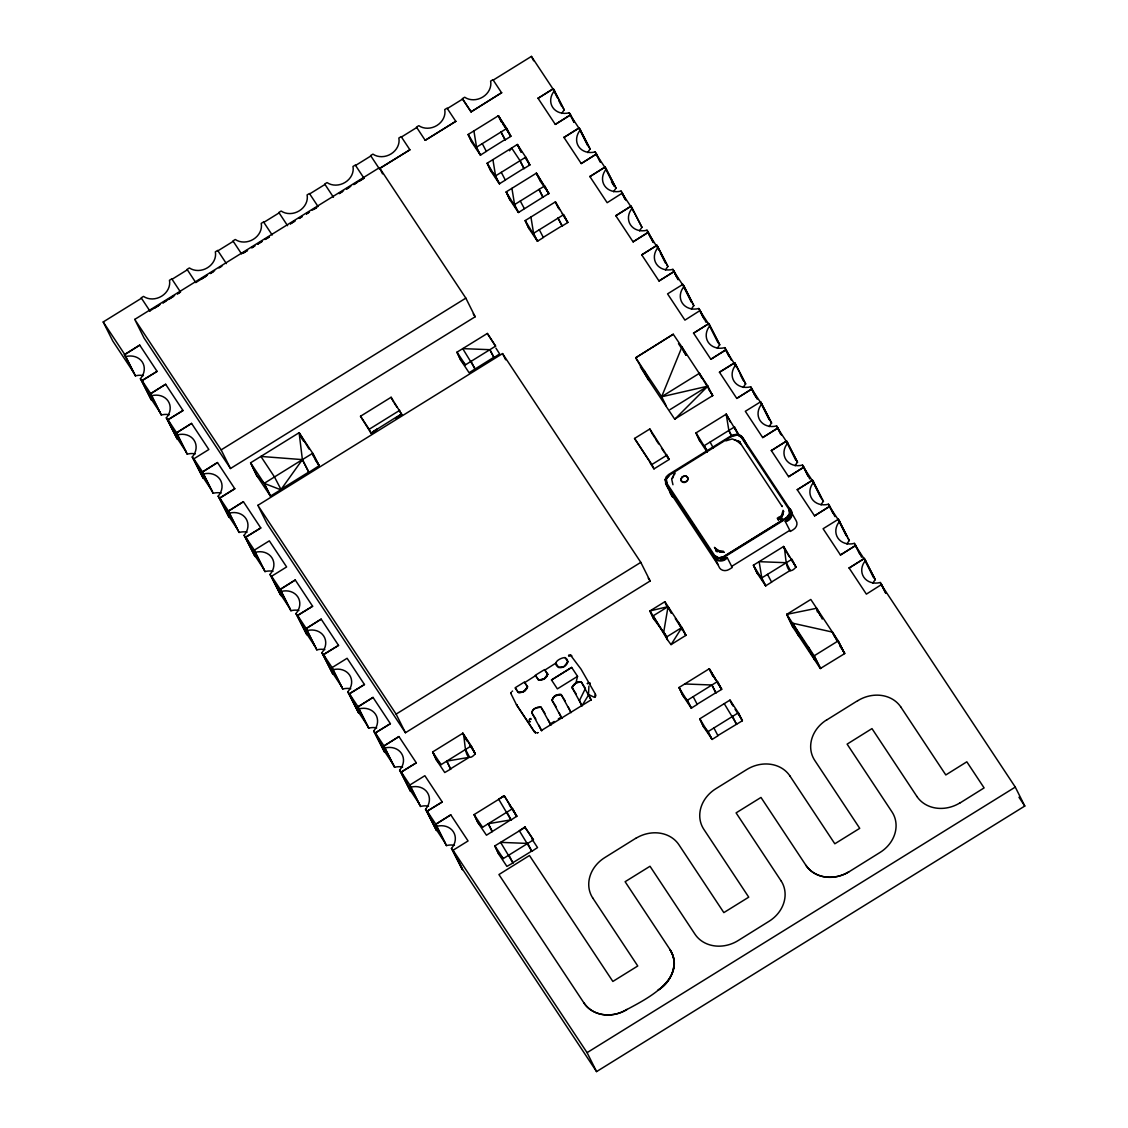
<?xml version="1.0" encoding="UTF-8"?>
<svg xmlns="http://www.w3.org/2000/svg" width="1128" height="1128" viewBox="0 0 1128 1128"><rect width="100%" height="100%" fill="white"/><g stroke="black" fill="none" stroke-linecap="round" stroke-linejoin="round"><path stroke-width="1.5" d="M581.258 704.704L582.062 705.832L572.15 687.713L572.46 686.656L576.563 682.51L581.329 682.017L591.241 700.15L588.52 694.51L588.886 686.162M524.605 682.651L535.56 675.63L538.535 679.958L543.893 679.155L547.714 674.262L544.556 669.595L535.335 675.249L538.535 679.958M525.197 157.751L529.836 164.956L523.9 168.636L520.036 160.698L511.647 148.022L487.183 163.179L490.92 171.16L499.337 183.793L505.358 180.127L501.297 172.344L525.761 157.173L517.357 144.469L511.647 148.022L509.56 150.785M542.751 197.273L518.443 212.515L509.926 199.867L506.19 191.873L536.378 173.176L548.842 193.494L542.751 197.273L539.043 189.405L544.768 185.866L548.744 193.819M492.146 831.745L488.255 823.736L510.631 819.915L486.464 835.213L477.863 822.566L474.127 814.585L504.301 795.875L516.779 816.193L511.026 820.028L498.646 799.146L504.301 795.875L516.751 816.122L509.377 804.983M783.086 510.307L781.619 515.256L777.728 519.148M538.958 725.233L541.68 730.874L531.824 712.84L532.12 711.796A7.205 6.331 -26.1 0 1 534.771 708.398L540.961 707.059L550.873 725.191L550.055 724.049L554.186 721.483M653.69 618.934L649.954 610.939L668.044 606.624L663.772 631.821L667.508 639.816L671.019 644.624L685.909 635.346L681.876 627.492L664.843 601.732L649.954 610.939L653.69 618.934L667 636.714L681.876 627.492L685.782 635.487M503.271 858.591L494.868 845.887L498.604 853.882L506.895 866.403L513.014 862.934L500.592 842.362L527.735 843.434L531.852 851.302L519.331 830.73L524.774 827.12L533.445 839.881L503.271 858.591L498.604 853.882L494.868 845.887L525.31 827.205M572.46 686.656L575.985 682.849L577.536 676.292L571.656 667.423L551.479 679.944L557.373 688.87L577.564 676.349M518.344 692.479L515.158 687.77L524.323 682.087L524.844 682.722L527.523 686.783L523.716 691.675L518.344 692.479L515.425 688.334M558.712 667.438C550.605 662.672 561.462 657.328 565.17 657.624C571.699 661.91 564 669.017 558.712 667.438L555.794 663.137L544.796 670.131M518.302 692.395C522.208 693.339 526.72 690.717 527.481 686.698L524.562 682.468M547.207 675.714L547.672 674.191C546.897 678.21 542.399 680.818 538.493 679.874M558.318 718.931L561.067 717.225L561.871 718.353L551.973 700.234L553.721 696.892L556.386 695.017L561.152 694.538L571.064 712.67L568.329 707.03M527.03 688.235L527.523 686.783M556.062 706.65L551.973 700.234C552.903 696.286 557.26 693.579 561.18 694.622L565.156 700.883M572.192 687.798C572.968 683.779 577.451 681.058 581.371 682.102L585.418 688.447L579.51 700.46M567.849 661.671L564.042 666.577L558.67 667.353M495.587 346.141L487.352 333.451L456.995 352.162L460.732 360.142L469.079 372.719L475.184 368.941L462.72 348.623L489.862 349.694L495.587 346.141L487.352 333.451M665.971 479.287L665.605 483.743L672.711 497.152L670.991 494.543A7.205 6.246 -26.6 0 1 670.074 491.427M551.973 700.234L554.44 696.3L560.08 694.453M572.686 686.317L572.15 687.713L576.253 694.129M666.31 406.038L661.642 396.718L681.932 347.015L673.261 334.24L635.713 357.759L648.544 379.868L674.685 419.137L712.699 395.618L699.402 373.396L707.848 386.157L712.572 395.759M672.457 478.498L673.529 476.072M640.38 366.896L648.544 379.868L644.13 370.477L635.713 357.759L673.275 334.24M527.171 687.756L524.506 691.111L519.444 692.634M547.362 675.235L544.697 678.591L539.635 680.114M788.401 518.88L789.67 516.85L785.314 521.545L790.361 531.471L793.421 529.568A7.205 6.246 -26.6 0 0 796.072 520.558L789.304 508.657A10.293 8.925 -26.6 0 1 790.46 512.14M511.28 692.395L510.913 693.142L511.393 692.239M674.896 472.717L671.639 479.005L672.951 484.73M582.02 705.649L588.689 694.777M671.104 644.581L681.876 627.492M319.097 466.005L312.696 453.259L302.389 459.618L280.872 489.721L270.438 496.094L256.747 475.607L250.599 462.804L299.117 432.715L312.696 453.259L319.196 465.681L308.846 472.364L302.389 459.618L299.117 432.715L309.142 449.156M787.118 520.234L787.682 519.444L785.497 521.221C790.7 519.5 793.76 512.761 789.29 508.615L790.573 512.577M567.765 222.526L555.385 201.884L525.211 220.566L528.933 228.575L537.45 241.223L543.386 237.543L539.311 229.745L563.774 214.588L567.68 222.583L562.181 225.995L558.05 218.113L562.181 225.995M738.558 434.844L726.192 414.202L696.004 432.898L699.741 440.893L707.115 452.018M795.973 567.13L783.593 546.502L753.405 565.198L757.142 573.179L765.658 585.841L771.594 582.161L767.519 574.364L791.983 559.206L795.889 567.187C784.143 580.708 786.428 550.154 783.593 546.502L786.907 552.678M721.61 689.419L709.244 668.777L679.056 687.488L682.792 695.468L691.295 708.13L697.245 704.436L693.17 696.653L717.634 681.467L721.539 689.476L715.772 692.944L711.909 685.006L684.781 683.963M844.618 653.634L838.217 640.887L810.806 599.461L786.752 614.365L792.899 627.182L820.338 668.523L844.618 653.634L838.217 640.887L814.162 655.805L814.501 659.809M529.37 719.692L530.597 718.55L531.147 719.41M529.37 719.706L530.597 718.55M674.022 474.803L674.896 473.83M674.953 419.08L707.848 386.157L661.699 396.774L644.13 370.477L649.023 379.939M450.678 769.113L446.787 761.104L471.222 745.932L462.847 733.242L432.659 751.953L436.395 759.934L444.742 772.525L450.678 769.113L446.787 761.104L441.062 764.657L436.395 759.934L432.659 751.953L441.062 764.657M475.142 753.941L471.222 745.932L475.142 753.941C463.425 767.35 465.652 736.965 462.847 733.242L475.269 753.49L469.741 745.143M742.28 720.792L738.361 712.797L729.971 700.093L699.797 718.804L703.534 726.784L712.135 739.446L717.972 735.752L713.911 727.969L738.361 712.797L742.28 720.792L717.944 735.512M510.66 136.46L506.74 128.451L498.364 115.761L468.176 134.458L471.913 142.452L480.415 155.114L486.351 151.42L482.291 143.637L506.74 128.451L510.66 136.46L505.161 139.872L501.029 131.99L505.161 139.872M667.776 476.904L668.904 476.058M777.22 518.302L778.884 517.061M669.045 475.198L666.028 479.329L666.718 483.08L714.842 555.78L718.071 557.951L723.217 557.035L786.836 517.583L789.586 514.34L789.163 509.687L741.04 436.987L738.262 434.929L732.664 435.732L669.13 475.353L666.38 478.582L666.803 483.235M682.228 476.806L685.359 475.903L687.474 477.186M503.412 796.199L502.03 797.144L503.878 795.903M377.034 429.091L372.226 432.25L395.378 417.712L400.355 414.808L395.801 418.446L401.906 414.653L391.106 397.267L360.509 416.246L371.324 433.631L377.203 429.345M371.324 433.631L369.152 429.289L399.735 410.324M707.312 451.849L704.394 445.602L734.582 426.906L738.487 434.9M691.563 708.074L679.056 687.488L682.764 695.398L687.46 700.206L693.17 696.653M712.304 739.39L699.797 718.804L703.534 726.784L708.201 731.522L713.911 727.969M134.317 373.537L112.715 340.91L103.212 321.959L141.451 298.257M172.034 279.279L187.333 269.803M217.916 250.825L233.214 241.35M263.797 222.371L279.095 212.896M309.678 193.917L324.963 184.442M355.56 165.463L370.844 155.988M401.427 137.024L416.726 127.534M447.308 108.57L462.607 99.081L471.067 111.869L501.579 92.736L471.067 111.869M493.19 80.116L531.429 56.4L553.03 89.013L557.401 97.769M134.74 319.407L379.431 167.663L465.836 298.13L475.17 316.771L230.479 468.515L144.074 338.047L134.74 319.407L221.144 449.889L230.479 468.515M149.841 310.877L160.035 304.56M162.954 302.741L174.6 295.522M177.505 293.717L180.424 291.912M207.369 275.204L195.793 282.578L187.079 269.38L189.391 267.942A16.215 14.058 -26.6 0 0 207.552 267.717A16.215 14.058 -26.6 0 0 215.349 251.84L217.662 250.402L226.39 263.614M210.287 273.385L214.658 270.678M219.015 267.971L221.934 266.166M243.056 253.067L247.427 250.36M251.798 247.652L254.702 245.848M257.621 244.029L261.992 241.321M264.897 239.517L269.268 236.809M290.389 223.711L294.76 221.003M299.132 218.296L302.036 216.491M306.407 213.77L309.326 211.965M312.23 210.161L316.601 207.453M339.175 193.452L343.546 190.745M346.465 188.94L350.836 186.219M353.741 184.414L363.935 178.097M379.234 168.608L409.901 149.798L379.318 168.777L370.59 155.565L372.917 154.127A16.215 14.058 -26.6 0 0 391.078 153.901A16.215 14.058 -26.6 0 0 398.861 138.039L401.173 136.601L409.901 149.798M154.282 308.325L158.653 305.618M163.024 302.91L165.943 301.106M168.847 299.301L173.218 296.579M177.589 293.872L180.508 292.067L171.78 278.856L169.468 280.294A16.215 14.058 -26.6 0 1 161.671 296.171A16.215 14.058 -26.6 0 1 143.51 296.396L141.197 297.834L149.925 311.032M201.63 278.968L205.987 276.261M210.358 273.554L213.277 271.749M243.14 253.222L247.497 250.515M251.868 247.807L254.787 246.003M257.692 244.198L262.063 241.491M266.434 238.769L269.352 236.965M290.474 223.866L294.845 221.158M299.202 218.451L302.121 216.647M306.492 213.939L309.41 212.134M313.767 209.413L316.686 207.608M339.26 193.607L342.179 191.802M346.55 189.095L349.454 187.29M353.825 184.583L356.744 182.778M359.649 180.973L364.02 178.252L355.306 165.055L352.979 166.479A16.215 14.058 -26.6 0 1 345.196 182.355A16.215 14.058 -26.6 0 1 327.035 182.581L324.709 184.019L333.437 197.231M425.2 140.323L455.782 121.345L425.2 140.323L416.472 127.112L418.784 125.673A16.215 14.058 -26.6 0 0 436.945 125.462A16.215 14.058 -26.6 0 0 444.742 109.585L447.055 108.147L455.782 121.345M143.397 375.624A16.215 14.058 -26.6 0 0 135.402 375.864L124.432 354.615L139.731 345.126L157.088 371.38L142.1 380.672L151.589 399.636L160.232 412.679M553.03 89.013L538.042 98.319L553.256 88.675L564.211 109.924A16.215 14.058 -26.6 0 0 561.857 113.463M135.402 375.864L124.813 354.587L139.731 345.126M486.351 151.265L504.681 139.802M124.432 354.615L125.744 356.589A16.215 14.058 -26.6 0 1 142.255 361.961A16.215 14.058 -26.6 0 1 140.408 378.726L151.363 399.989L141.719 380.7L157.088 371.38M554.553 90.649A16.215 14.058 -26.6 0 0 552.72 107.414A16.215 14.058 -26.6 0 0 569.217 112.786L570.528 114.76L555.314 124.404L570.303 115.112L578.946 128.169L587.702 145.667M169.313 414.766A16.215 14.058 -26.6 0 0 161.318 415.005L150.348 393.757L165.647 384.267L183.004 410.521L168.016 419.827L177.519 438.778L186.148 451.82M578.946 128.169L563.958 137.461L579.172 127.817L590.127 149.065A16.215 14.058 -26.6 0 0 587.773 152.604M161.318 415.005L150.743 393.728L165.647 384.267M505.372 179.958L523.688 168.509M150.348 393.757L151.66 395.731A16.215 14.058 -26.6 0 1 168.171 401.117A16.215 14.058 -26.6 0 1 166.324 417.868L177.293 439.13L167.635 419.856L183.004 410.521M518.217 212.388L514.579 204.577L539.043 189.405L543.174 197.287M580.483 129.79A16.215 14.058 -26.6 0 0 578.636 146.555A16.215 14.058 -26.6 0 0 595.147 151.927L596.458 153.916L581.244 163.56L596.233 154.254L604.862 167.311L614.365 186.261L611.475 181.918M176.278 432.898L191.563 423.409L208.849 449.508L193.551 458.997L203.209 478.272L192.253 457.023A16.215 14.058 -26.6 0 0 194.087 440.258A16.215 14.058 -26.6 0 0 177.589 434.872L176.278 432.898L187.234 454.147A16.215 14.058 -26.6 0 1 195.243 453.921M604.862 167.311L589.874 176.602L605.087 166.958L616.057 188.207A16.215 14.058 -26.6 0 0 613.688 191.746M187.234 454.147L176.659 432.87L191.563 423.409M543.343 237.303L561.758 225.981M589.803 176.447L607.16 202.702L622.374 193.057L621.063 191.083A16.215 14.058 -26.6 0 1 604.552 185.697A16.215 14.058 -26.6 0 1 606.399 168.932M221.144 449.889L465.836 298.13M221.158 493.063A16.215 14.058 -26.6 0 0 213.164 493.288L202.194 472.04L217.492 462.55L234.85 488.819L219.861 498.111L229.351 517.061L237.035 528.665M625.067 199.233L622.148 193.41L630.792 206.452L615.803 215.744L631.017 206.1L641.973 227.348A16.215 14.058 -26.6 0 0 639.618 230.887M213.164 493.288L202.589 472.012L217.492 462.55M202.194 472.04L203.505 474.014A16.215 14.058 -26.6 0 1 220.016 479.4A16.215 14.058 -26.6 0 1 218.169 496.165L229.125 517.414L219.481 498.139L234.765 488.65M632.329 208.074A16.215 14.058 -26.6 0 0 630.481 224.839A16.215 14.058 -26.6 0 0 646.993 230.225L648.29 232.199L633.076 241.843L648.064 232.551L658.907 249.965M308.931 472.322L302.389 459.618L264.178 483.362L256.747 475.607L250.599 462.804L264.178 483.362L270.692 496.038M247.074 532.204A16.215 14.058 -26.6 0 0 239.08 532.444L228.124 511.181L243.408 501.706L260.779 527.96L245.791 537.252L255.28 556.203L263.924 569.259M656.707 245.594L641.719 254.886L656.933 245.241L667.903 266.504A16.215 14.058 -26.6 0 0 665.534 270.029M239.08 532.444L228.505 511.153L243.408 501.706M465.399 364.866L456.995 352.162L460.703 360.072L465.399 364.866L489.862 349.694L493.979 357.562L489.862 349.694M308.452 472.251L280.928 489.326L274.471 476.947L260.892 456.431L302.389 459.618M475.184 368.941L493.5 357.491M493.979 357.562L499.648 353.938L495.925 348.129M257.861 505.344L502.552 353.586L640.803 562.364L650.137 580.99L405.445 732.735L267.195 523.97L257.861 505.344L396.111 714.109L405.445 732.735M228.124 511.181L229.421 513.155A16.215 14.058 -26.6 0 1 245.932 518.542A16.215 14.058 -26.6 0 1 244.085 535.306L255.055 556.555L245.396 537.28L260.779 527.96M658.244 247.215A16.215 14.058 -26.6 0 0 656.397 263.98A16.215 14.058 -26.6 0 0 672.908 269.366L674.22 271.34L659.006 280.985L673.994 271.693L682.637 284.735M254.04 550.323L269.338 540.848L286.611 566.947L271.326 576.422L280.971 595.697L270.015 574.448A16.215 14.058 -26.6 0 0 271.862 557.683A16.215 14.058 -26.6 0 0 255.351 552.311L254.04 550.323L264.995 571.586A16.215 14.058 -26.6 0 1 273.004 571.346M682.863 284.383L667.564 293.872L684.922 320.126L700.135 310.482L698.824 308.508A16.215 14.058 -26.6 0 1 682.327 303.122A16.215 14.058 -26.6 0 1 684.16 286.371L682.863 284.383L693.819 305.646A16.215 14.058 -26.6 0 0 691.464 309.185M298.92 610.488A16.215 14.058 -26.6 0 0 290.925 610.727L279.955 589.479L295.254 579.989L312.611 606.244L297.623 615.535L307.126 634.5L314.797 646.09M702.829 316.672L699.91 310.834L708.553 323.877L693.565 333.183L708.779 323.539L719.734 344.787A16.215 14.058 -26.6 0 0 717.38 348.326M290.925 610.727L280.35 589.451L295.254 579.989M279.955 589.479L281.267 591.453A16.215 14.058 -26.6 0 1 297.778 596.825A16.215 14.058 -26.6 0 1 295.931 613.59L306.901 634.838L297.242 615.564L312.611 606.244M736.669 367.404L725.84 349.976L710.851 359.268L726.065 349.624L724.754 347.65A16.215 14.058 -26.6 0 1 708.243 342.277A16.215 14.058 -26.6 0 1 710.09 325.513M661.642 396.718L699.261 373.396L681.932 347.015L685.979 355.235M324.836 649.629A16.215 14.058 -26.6 0 0 316.841 649.869L305.885 628.62L321.17 619.131L338.541 645.385L323.553 654.677L333.042 673.642L341.685 686.684M769.155 419.672L760.399 402.174L751.756 389.118L736.767 398.41L719.41 372.155L734.695 362.68L745.664 383.929A16.215 14.058 -26.6 0 0 743.296 387.468M316.841 649.869L306.266 628.592L321.17 619.131M719.481 372.325L734.469 363.033M670.032 409.605L707.848 386.157M650.602 463.002L634.542 438.454L649.841 428.978L669.285 459.406L654 468.895L650.292 463.185M305.885 628.62L307.197 630.594A16.215 14.058 -26.6 0 1 323.694 635.981A16.215 14.058 -26.6 0 1 321.861 652.731L332.816 673.994L323.158 654.719L338.541 645.385M736.006 364.654A16.215 14.058 -26.6 0 0 734.159 381.419A16.215 14.058 -26.6 0 0 750.67 386.791L751.981 388.765L736.767 398.41M665.28 453.893L669.285 459.406M654 468.895L651.829 464.553L667.113 455.077M350.766 688.771A16.215 14.058 -26.6 0 0 342.771 689.011L331.801 667.762L347.1 658.273L364.457 684.527L349.468 693.833L358.958 712.783L367.601 725.826M769.225 426.61A16.215 14.058 -26.6 0 1 771.58 423.07L760.625 401.822L745.326 411.297L762.683 437.565L777.671 428.259L786.315 441.316L771.326 450.608L786.54 440.963L797.51 462.212A16.215 14.058 -26.6 0 0 795.141 465.751M667.959 487.677L667.353 485.59A10.293 8.925 -26.6 0 0 668.114 487.211L665.901 481.374M742.746 438.877C746.44 443.233 741.857 435.027 739.503 435.309M331.801 667.762L333.112 669.736A16.215 14.058 -26.6 0 1 349.624 675.122A16.215 14.058 -26.6 0 1 347.776 691.873L358.732 713.136L349.088 693.861L364.457 684.527M761.936 403.796A16.215 14.058 -26.6 0 0 760.089 420.561A16.215 14.058 -26.6 0 0 776.6 425.933L777.897 427.921L762.683 437.565M376.681 727.927A16.215 14.058 -26.6 0 0 368.687 728.152L357.731 706.904L373.015 697.414L390.387 723.683L375.398 732.974L384.888 751.925L393.531 764.967M368.687 728.152L358.112 706.875L373.015 697.414M396.111 714.109L640.803 562.364M357.731 706.904L359.028 708.877A16.215 14.058 -26.6 0 1 375.539 714.264A16.215 14.058 -26.6 0 1 373.692 731.029L384.662 752.277L375.004 733.003L390.387 723.683M787.852 442.937A16.215 14.058 -26.6 0 0 786.005 459.702A16.215 14.058 -26.6 0 0 802.516 465.089L803.827 467.062L788.613 476.707L803.601 467.415L812.245 480.457L797.256 489.749L812.47 480.105L823.426 501.354A16.215 14.058 -26.6 0 0 821.057 504.893M402.611 767.068A16.215 14.058 -26.6 0 0 394.603 767.294L383.647 746.045L398.945 736.57L416.302 762.824L401.314 772.116L410.803 791.066L419.447 804.123M394.603 767.294L384.028 746.017L398.945 736.57M725.163 558.628L720.933 559.46L727.207 557.584L732.241 567.511L729.181 569.4A7.205 6.246 -26.6 0 1 719.608 567.976L713.446 555.695A10.293 8.925 -26.6 0 0 716.266 558.163M731.635 566.425L789.741 530.386M383.647 746.045L384.958 748.019A16.215 14.058 -26.6 0 1 401.469 753.405A16.215 14.058 -26.6 0 1 399.622 770.17L410.578 791.419L400.934 772.144L416.302 762.824M813.767 482.079A16.215 14.058 -26.6 0 0 811.934 498.844A16.215 14.058 -26.6 0 0 828.431 504.23L829.743 506.204L814.529 515.849L829.517 506.557L838.16 519.599L846.197 535.645M551.493 679.987L571.656 667.423M428.527 806.21A16.215 14.058 -26.6 0 0 420.532 806.45L409.563 785.187L424.861 775.711L442.218 801.966L427.23 811.258L436.733 830.208L445.363 843.265M846.987 544.034A16.215 14.058 -26.6 0 1 849.342 540.509L838.386 519.247L823.087 528.736L840.459 554.99L855.447 545.698L864.076 558.741L849.088 568.033L864.302 558.388L875.272 579.651A16.215 14.058 -26.6 0 0 872.903 583.19M450.805 768.661L469.206 757.339L446.787 761.104M771.594 581.992L789.967 570.599M591.03 699.91L541.468 730.45M409.563 785.187L410.874 787.175A16.215 14.058 -26.6 0 1 427.385 792.547A16.215 14.058 -26.6 0 1 425.538 809.312L436.508 830.56L426.849 811.286L442.218 801.966M839.697 521.221A16.215 14.058 -26.6 0 0 837.85 537.986A16.215 14.058 -26.6 0 0 854.361 543.372L855.673 545.346L840.459 554.99M435.493 824.342L450.777 814.853L468.064 840.952L452.765 850.427L462.424 869.702L451.468 848.453A16.215 14.058 -26.6 0 0 453.301 831.688A16.215 14.058 -26.6 0 0 436.804 826.316L435.493 824.342L446.448 845.591A16.215 14.058 -26.6 0 1 454.443 845.351M446.448 845.591L435.873 824.3L450.777 814.853M482.53 827.289L474.127 814.585L477.835 822.481L482.53 827.289L512.704 808.565L516.61 816.573M849.017 567.877L866.375 594.132L881.588 584.487L880.277 582.513A16.215 14.058 -26.6 0 1 863.766 577.127A16.215 14.058 -26.6 0 1 865.613 560.376M697.203 704.196L715.617 692.888M513.014 862.61L531.429 851.287M531.852 851.302L537.534 847.593L531.951 839.077M635.783 838.273L604.805 857.59A32.43 28.115 -26.6 0 0 592.834 898.156M826.768 719.932L857.759 700.615M916.951 796.537L871.972 728.603L847.114 744.127L892.036 811.977A32.43 28.115 -26.6 0 1 880.023 852.458L849.046 871.775A32.43 28.115 -26.6 0 1 805.956 865.359L760.991 797.44L736.09 812.879L781.055 880.813M789.854 775.852L834.819 843.786L859.733 828.333L814.754 760.413A32.43 28.115 -26.6 0 1 826.725 719.847M900.835 707.03L945.8 774.95L966.823 761.809L984.11 787.908L960.027 802.953M592.792 898.071L637.757 965.991L612.856 981.445L529.469 855.503L498.928 874.552L583.994 1003.018A32.43 28.115 -26.6 0 0 627.069 1009.433C646.541 998.929 687.615 978.695 670.032 949.565L625.109 881.715L650.01 866.262L694.975 934.195A32.43 28.115 -26.6 0 0 738.065 940.611L769.042 921.294A32.43 28.115 -26.6 0 0 781.013 880.728M1015.285 787.09L1024.788 806.041L596.571 1071.6L587.082 1052.65L1015.285 787.09L881.363 584.84M671.287 612.645L668.044 606.624L653.168 615.832L667.508 639.816M480.204 154.973L476.566 147.162L482.291 143.637M501.297 172.344L495.573 175.869L490.92 171.16L487.183 163.179L499.69 183.751M537.238 241.096L533.586 233.284L539.311 229.745M767.519 574.364L761.795 577.889L757.142 573.179L753.405 565.198L765.926 585.784M725.882 440.865L732.185 438.947L738.699 441.245M587.462 683.765L589.535 682.905L588.59 682.891M732.749 435.901L737.895 434.985L741.124 437.142M587.237 683.427L588.774 682.863M540.03 180.818L548.814 193.424L536.378 173.176L539.311 179.296M668.509 609.388L664.843 601.732L667.776 607.851M736.683 724.246L724.246 703.646M724.275 558.769L726.869 557.584C722.935 561.42 715.575 561.363 713.432 555.653L716.604 558.445M525.042 827.176L524.196 827.571L525.098 827.219L533.445 839.881M570.091 655.706L570.683 655.551M575.985 682.849L580.271 681.932M786.752 614.365L792.575 623.178L792.899 627.182L786.752 614.365L816.63 608.274L822.27 619.075M723.499 551.296L718.254 550.52L714.433 547.362M517.019 705.056L517.343 705.07M544.965 713.404L541.003 707.143L537.802 707.101L533.53 709.413A7.078 6.133 -26.6 0 0 531.781 712.755L535.87 719.17M570.43 655.044L581.047 669.158L595.415 694.171M798.61 635.797L792.575 623.178L832.394 632.075L844.675 653.239L839.923 646.062M734.37 440.089L735.992 440.512M738.896 435.634L741.632 437.001L743.972 440.174A10.293 8.925 -26.6 0 0 742.717 438.764M280.787 489.778L264.178 483.362L270.269 496.024M588.52 694.51L594.498 697.372M529.385 721.342L530.386 721.737A2.524 2.03 -28.2 0 1 529.018 721.004L529.032 721.004M716.083 549.195L718.254 550.52M544.739 669.947L547.714 674.262M571.882 655.96L571.614 655.65A2.524 2.326 -24.3 0 0 568.526 655.41M675.305 618.609L685.951 635.106M714.757 555.625L718.945 557.937L723.133 556.88L786.752 517.414L789.769 513.282L789.078 509.532M581.47 705.014L579.341 700.192M652.308 433.97L654.254 436.691M666.253 455.261L668.199 457.982L666.465 455.134M512.352 690.999L512.549 691.295M561.067 717.225L561.645 717.972L559.15 712.713M550.055 724.049L550.633 724.796L548.137 719.551M634.542 438.454L651.829 464.553M567.892 661.755L564.987 657.61M564.211 109.924L553.256 88.675M590.127 149.065L579.172 127.817M616.057 188.207L605.087 166.958M641.973 227.348L631.017 206.1M667.903 266.504L656.933 245.241M719.734 344.787L708.779 323.539M745.664 383.929L734.695 362.68M771.58 423.07L760.625 401.822M797.51 462.212L786.54 440.963M822.115 499.38L823.426 501.354M848.044 538.521L849.342 540.509M875.272 579.651L864.302 558.388M1018.965 797.242L1024.788 806.041M537.957 98.15L555.314 124.404M563.873 137.292L581.244 163.56M615.719 215.589L633.076 241.843M641.649 254.731L659.006 280.985M693.48 333.014L710.851 359.268M771.256 450.453L788.613 476.707M797.172 489.594L814.529 515.849M789.6 508.474C795.014 512.746 790.813 521.319 785.314 521.545M678.492 343.631L681.256 347.805M683.089 350.596L685.852 354.77M709.004 389.71L712.741 395.378M734.934 428.88L738.657 434.52M740.25 443.008L782.197 506.599L781.718 505.626M501.664 92.891L492.936 79.693L490.624 81.131A16.215 14.058 -26.6 0 1 482.826 97.008A16.215 14.058 -26.6 0 1 464.666 97.219L462.353 98.658L470.996 111.7M502.496 123.488L505.259 127.661M507.106 130.439L510.829 136.079L498.364 115.761L501.283 121.88M562.294 213.77L567.821 222.131M787.739 554.215L789.572 557.006M791.419 559.784L796.03 566.735M799.089 635.868L792.575 623.178L814.162 655.805L820.69 668.481M653.732 435.916L655.467 438.538M655.861 439.666L658.681 443.939M661.516 448.197L664.35 452.469M727.207 557.584C724.529 562.364 715.011 562.435 713.136 555.892M473.224 313.838L475.17 316.771M648.205 578.072L650.137 580.99M715.222 679.282L709.244 668.777L721.68 689.025L717.07 682.073M735.033 709.202L742.45 720.411M287.555 225.685L278.842 212.473L281.154 211.035A16.215 14.058 -26.6 0 0 299.315 210.809A16.215 14.058 -26.6 0 0 307.098 194.932L309.424 193.508L318.068 206.551M394.236 403.063L397.112 407.405M399.03 410.31L401.906 414.653M360.509 416.246L369.152 429.289M516.455 704.69L534.503 731.945A2.594 2.383 -24.2 0 0 535.955 732.862A2.524 2.312 -24 0 1 534.503 731.945L516.455 704.69L510.801 693.367M315.304 459.801L319.153 465.61L312.78 455.148M103.212 321.959L124.813 354.587M142.1 380.672L150.743 393.728M168.016 419.827L176.659 432.87M202.589 472.012L193.946 458.969L203.435 477.919L212.078 490.962M219.861 498.111L228.505 511.153M245.791 537.252L254.42 550.295L264.995 571.586M280.35 589.451L271.707 576.394L281.196 595.344L289.84 608.401M297.623 615.535L306.266 628.592M323.553 654.677L332.196 667.734L342.771 689.011M349.468 693.833L358.112 706.875M375.398 732.974L384.028 746.017M401.314 772.116L409.957 785.159L420.532 806.45M427.23 811.258L435.873 824.3M587.082 1052.65L453.16 850.399L462.649 869.364L596.571 1071.6M140.408 378.726L141.719 380.7M166.324 417.868L167.635 419.856M192.253 457.023L193.551 458.997M218.169 496.165L219.481 498.139M244.085 535.306L245.396 537.28M270.015 574.448L271.326 576.422M295.931 613.59L297.242 615.564M321.861 652.731L323.158 654.719M347.776 691.873L349.088 693.861M373.692 731.029L375.004 733.003M399.622 770.17L400.934 772.144M425.538 809.312L426.849 811.286M451.468 848.453L452.765 850.427M518.697 212.459L506.19 191.873L509.926 199.867M537.718 241.166L525.211 220.566L528.933 228.575M480.683 155.058L468.176 134.458L471.913 142.452M649.954 610.939L666.874 637.856M792.575 623.178L814.642 659.358L808.353 647.007M687.558 477.341L687.883 479.752L685.711 482.121A3.497 3.031 -26.6 0 1 683.286 482.375A3.553 3.074 -26.6 0 1 681.439 481.148L681.115 478.737L683.272 476.368A3.497 3.031 -26.6 0 1 685.711 476.086M529.808 164.716L525.761 157.173L529.666 165.167M521.503 152.195L517.357 144.469L521.023 152.125M733.285 706.269L729.971 700.093L732.171 704.69M731.776 436.677L728.857 430.431L726.192 414.202L730.324 421.914M710.118 442.077L713.347 448.112M559.53 209.596L555.385 201.884L558.318 208.003M536.378 173.176L540.509 180.889M498.364 115.761L501.664 121.937M520.304 201.052L524.337 208.595M466.978 740.969L462.847 733.242L465.765 739.362M488.255 823.736L492.273 831.294M681.932 347.015L685.965 354.629M728.857 430.431L731.607 435.69M836.779 640.45L832.394 632.075L834.692 636.756M790.39 570.613L786.258 562.717L759.13 561.673L761.795 577.889L765.447 585.714M520.036 160.698L524.168 168.58M711.909 685.006L716.04 692.888M506.98 812.104L511.111 819.985M707.143 450.862L696.004 432.898L699.741 440.893M465.511 749.471L469.643 757.353M303.488 441.076L299.117 432.715L302.163 438.947M881.588 584.487L886.044 593.384M880.277 582.513L885.48 592.891M864.809 560.207L873.58 577.705M855.673 545.346L861.609 557.204M854.361 543.372L859.55 553.749M838.386 519.247L847.297 537.041M829.743 506.204L834.946 516.582M828.431 504.23L832.887 513.127M812.47 480.105L821.381 497.899M812.964 481.91L821.001 497.956M803.827 467.062L809.763 478.921M802.516 465.089L807.972 476.157M787.048 442.768L795.804 460.266M777.897 427.921L781.619 435.323M776.6 425.933L780.604 434.097M751.981 388.765L757.184 399.157M750.67 386.791L755.873 397.169M751.756 389.118L754.674 394.955M740.32 374.693L743.239 380.517M726.065 349.624L731.254 360.001M724.754 347.65L729.21 356.547M725.84 349.976L728.759 355.813M709.286 325.343L718.042 342.841M700.135 310.482L706.072 322.34M698.824 308.508L704.027 318.886M684.16 286.371L693.819 305.646M683.356 286.202L691.394 302.233M674.22 271.34L677.928 278.757M672.908 269.366L678.111 279.744M673.994 271.693L676.913 277.516M789.304 508.657L790.77 511.604M660.359 252.883L665.478 263.092M648.29 232.199L653.493 242.576M646.993 230.225L652.929 242.083M648.064 232.551L650.997 238.375M630.792 206.452L632.977 210.823M622.374 193.057L626.082 200.474M621.063 191.083L624.771 198.486M744.438 440.258L747.822 447.026M744.127 440.442L745.608 443.389M596.458 153.916L600.166 161.318M595.147 151.927L600.336 162.319M570.528 114.76L574.251 122.177M569.217 112.786L573.955 122.402M699.261 373.396L701.602 378.049M558.868 100.688L561.786 106.511M531.429 56.4L533.614 60.771M649.841 428.978L652.012 433.307M713.446 555.695L717.859 564.536L672.697 496.32L668.269 487.493M502.552 353.586L505.668 359.804M379.431 167.663L382.533 173.867M391.106 397.267L393.277 401.61M272.186 235.005L263.543 221.948L261.231 223.386A16.215 14.058 -26.6 0 1 253.433 239.263A16.215 14.058 -26.6 0 1 235.273 239.488L232.96 240.927L241.603 253.969M820.141 615.38L816.63 608.274L817.377 612.01M668.044 606.624L671.301 613.279M471.123 361.312L475.015 369.321M508.996 855.052L512.887 863.061M678.647 622.6L682.327 630.256M726.192 414.202L727.659 417.261M783.593 546.502L786.526 552.621M814.162 655.805L820.211 668.41M709.244 668.777L712.896 676.433M732.636 716.322L736.302 724.134M499.21 183.681L495.573 175.869L492.908 159.64M708.201 731.522L711.824 739.305M687.46 700.206L691.083 708.003M673.162 956.304L670.074 949.635C679.098 963.411 671.555 982.305 658.061 990.116C669.468 983.066 677.124 968.74 672.88 955.416M530.935 217.055L533.586 233.284M511.929 188.348L514.579 204.577M473.901 130.947L476.566 147.162M959.984 802.868A32.43 28.115 -26.6 0 1 916.909 796.453M789.896 775.937A32.43 28.115 -26.6 0 0 746.806 769.522L715.786 788.768A32.43 28.115 -26.6 0 0 703.773 829.235L748.738 897.169L723.838 912.608L678.873 844.689A32.43 28.115 -26.6 0 0 635.825 838.358M857.788 700.699A32.43 28.115 -26.6 0 1 900.877 707.101M849.003 871.704A32.43 28.115 -26.6 0 1 805.928 865.289M627.041 1009.363A32.43 28.115 -26.6 0 1 583.951 1002.947M685.641 475.974A3.553 3.074 -26.6 0 1 687.869 479.329A3.497 3.031 -26.6 0 1 686.614 481.36L683.469 482.276L681.354 480.979A3.553 3.074 -26.6 0 1 681.072 478.808M681.143 478.921A3.497 3.031 -26.6 0 1 682.398 476.89M665.069 479.781L665.957 483.559L713.996 556.104L717.196 558.445L723.57 557.528L787.189 518.076L790.319 514.368L789.84 509.052L741.801 436.508L738.121 434.04L732.227 435.084L668.608 474.536L666.211 476.82L665.069 479.781M595.499 694.467L595.274 695.271L595.499 694.467M537.929 732.65L537.111 732.819L537.859 732.65M590.184 684.146L589.93 683.216L590.184 684.146M783.565 511.266L782.663 515.383L778.207 520.121L782.099 516.215L783.565 511.266M595.683 695.722L594.921 697.062L595.683 695.722M781.93 518.133L780.477 519.655L781.93 518.133M723.993 552.255L718.733 551.479L714.912 548.321L719.72 551.944L723.993 552.255M535.405 732.382L534.7 732.171L535.405 732.382M738.234 441.541L736.908 440.808L740.729 443.967L738.234 441.541M739.728 441.95L738.769 441.259L740.278 442.43L739.728 441.95M717.182 551.677L715.688 550.506L717.182 551.677M568.752 655.537L569.189 656.172L568.752 655.551"/></g></svg>
